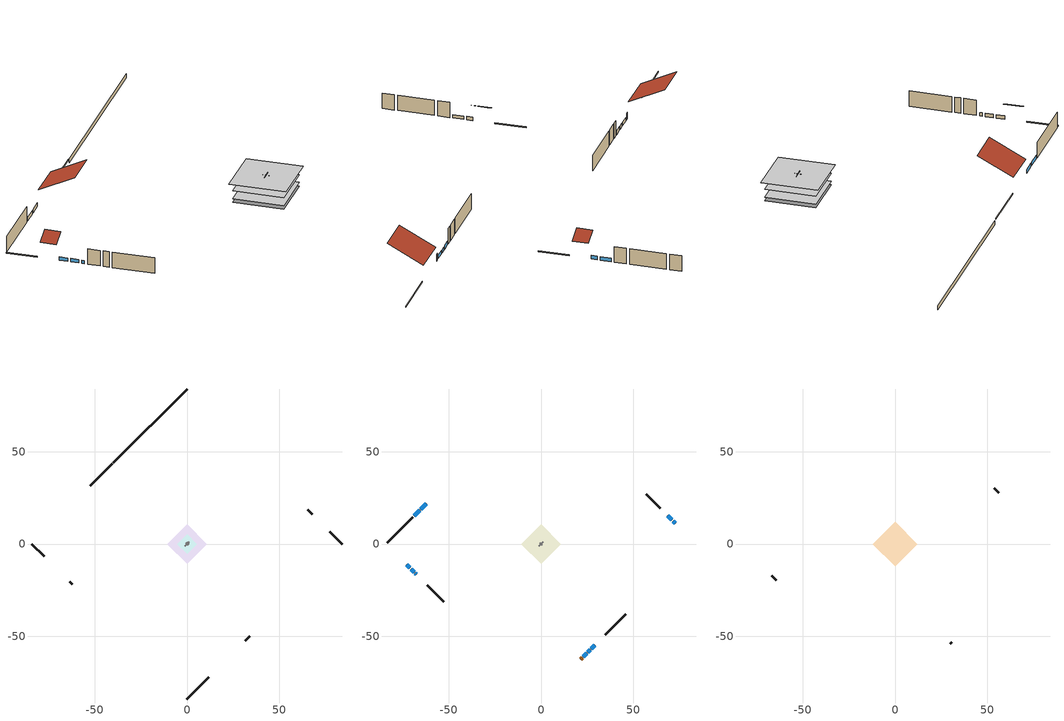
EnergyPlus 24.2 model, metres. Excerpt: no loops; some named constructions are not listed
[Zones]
crawlspace - vented
 floor foundation (Slab2 construction): -10.79,0 0,10.79 10.79,0 0,-10.79 z-0.91
 wall outside (RimJoist1 construction): -40.44,43.45 -52.23,31.66 z0.3:0.61
 wall outside (RimJoist2 construction): 83.89,0 77.34,6.55 z0.3:0.61
 wall outside (RimJoist3 construction): 0,-83.89 11.79,-72.1 z0.3:0.61
 wall outside (RimJoist4 construction): -83.89,0 -77.34,-6.55 z0.3:0.61
 wall foundation (FoundationWall1 construction): 0,83.89 -39.79,44.11 z-0.91:0.3
furnace airloop ret air zone
 floor adiabatic (AdiabaticConst): 0,0 0,1 1,1 1,0 z0
 wall adiabatic (AdiabaticConst): 0,1 0,0 1,0 1,1 0,1 z0:1
 ceiling adiabatic (AdiabaticConst): 1,0 1,1 0,1 0,0 z1
garage
 floor foundation (Slab1 construction): -5.17,0 0,5.17 5.17,0 0,-5.17 z0
 wall outside (Wall1 construction): 67.91,15.99 65.32,18.57 z0.3:5.18
 wall outside (Wall12 construction): -63.49,-20.4 -62.2,-21.69 z0.3:5.18
 wall outside (Wall2 construction): 31.4,-52.5 33.98,-49.91 z0.3:5.18
 wall to conditioned space (Wall5 construction Reversed): 1.29,1.29 -1.29,-1.29 z0.3:5.18
 wall to conditioned space (Wall6 construction Reversed): -0.65,0.65 0.65,-0.65 z0.3:5.18
conditioned space
 floor to crawlspace - vented (Floor1 construction): -10.79,0 0,10.79 10.79,0 0,-10.79 z0.3
 floor to garage (Floor2 construction): -5.17,0 0,5.17 5.17,0 0,-5.17 z0.3
 floor adiabatic (AdiabaticFloorConstruction): -10.79,0 0,10.79 10.79,0 0,-10.79 z2.74
 wall outside (AdiabaticWallConstruction 1): 21.62,-62.27 22.27,-61.63 z0.3:2.34
 wall outside (AdiabaticWallConstruction): -62.06,21.83 -65.04,18.85 / -65.7,18.2 -68.67,15.22 z0.3:1.43; -72.68,-11.21 -70.98,-12.92 / 72.68,11.21 71.5,12.4 / -70.32,-13.57 -68.62,-15.27 z0.3:1.4; 70.84,13.05 68.56,15.33 z0.3:1.37; 22.92,-60.97 24.75,-59.14 z0.3:1.46; 25.41,-58.49 26.54,-57.36 / -67.97,-15.93 -67.42,-16.48 z0.3:1.34; 27.19,-56.7 29.12,-54.78 z0.3:1.49
 wall outside (Wall3 construction): -69.33,14.56 -83.24,0.66 z0.3:5.18
 wall outside (Wall4 construction): 64.66,19.23 56.94,26.96 z0.3:5.18
 wall outside (Wall7 construction): 34.64,-49.25 45.93,-37.97 z0.3:5.18
 wall outside (Wall8 construction): -61.54,-22.35 -52.64,-31.25 z0.3:5.18
 window (WindowConstruction): -62.06,21.83 -65.04,18.85 z0.3:1.43
 window (WindowConstruction 9): -72.68,-11.22 -70.98,-12.92 z0.3:1.4
 window (WindowConstruction 1): -65.7,18.2 -68.67,15.22 z0.3:1.43
 window (WindowConstruction 2): 72.68,11.22 71.5,12.39 z0.3:1.4
 window (WindowConstruction 3): 70.84,13.05 68.56,15.33 z0.3:1.37
 window (WindowConstruction 4): 22.92,-60.97 24.75,-59.14 z0.3:1.46
 window (WindowConstruction 5): 25.41,-58.49 26.53,-57.36 z0.3:1.34
 window (WindowConstruction 6): 27.19,-56.7 29.11,-54.78 z0.3:1.49
 window (WindowConstruction 7): -70.32,-13.57 -68.62,-15.27 z0.3:1.4
 window (WindowConstruction 8): -67.96,-15.93 -67.42,-16.47 z0.3:1.34
 door (Door): 21.62,-62.27 22.27,-61.63 z0.3:2.34
 ceiling adiabatic (AdiabaticFloorConstruction): 0,-10.79 10.79,0 0,10.79 -10.79,0 z2.74
attic - vented
 floor to conditioned space (Floor3 construction Reversed): -11.96,0 0,11.96 11.96,0 0,-11.96 z5.18
 wall outside (Wall10 construction): -66.76,-17.13 -64.15,-19.74 z0.3:5.18
 wall outside (Wall11 construction): 29.77,-54.12 30.74,-53.15 z0.3:5.18
 wall outside (Wall9 construction): 56.28,27.61 53.67,30.23 z0.3:5.18
 roof outside (Roof1 construction): -61.41,22.49,5.18 -53.79,14.87,10.57 -45.27,23.39,10.57 -52.89,31,5.18
 roof outside (Roof2 construction): 73.34,10.56,5.18 70.34,7.56,7.3 73.69,4.21,7.3 76.69,7.21,5.18
 roof outside (Roof3 construction): -73.34,-10.56,5.18 -70.34,-7.56,7.3 -73.69,-4.21,7.3 -76.69,-7.21,5.18
 roof outside (Roof4 construction): 20.96,-62.93,5.18 13.35,-55.31,10.57 4.83,-63.83,10.57 12.45,-71.45,5.18
[Material] Roughness=Rough; Thermal Absorptance=0.9
Name | Thickness {m} | Conductivity {W/m-K} | Density {kg/m3} | Specific Heat {J/kg-K} | Solar Absorptance | Visible Absorptance
ceiling loosefill ins | 0.169333 | 0.0480833 | 16.02 | 1046.75 | 0.7 | 0.7
ceiling stud and cavity | 0.1397 | 0.0824711 | 65.682 | 1177.47 | 0.7 | 0.7
floor covering | 0.0127 | 0.0433444 | 54.468 | 1339.84 | 0.6 | 0.6
floor stud and cavity | 0.1397 | 0.923637 | 92.3553 | 1139.71 | 0.7 | 0.7
gypsum board | 0.0127 | 0.160291 | 801 | 837.4 | 0.6 | 0.6
osb sheathing 0.5 in. 2; osb sheathing 0.5 in. 3 | 0.0127 | 0.115458 | 512.64 | 1214.23 | 0.7 | 0.7
osb sheathing 0.75 in. | 0.01905 | 0.115458 | 512.64 | 1214.23 | 0.7 | 0.7
wall stud and cavity 2 | 0.1397 | 0.335416 | 139.0536 | 1170.24 | 0.7 | 0.7
[Construction]
Floor1 construction Reversed: floor covering, osb sheathing 0.75 in., floor stud and cavity
Floor3 construction: ceiling loosefill ins, ceiling stud and cavity, gypsum board
Wall5 construction: osb sheathing 0.5 in. 2, wall stud and cavity 2, gypsum board
Wall6 construction: osb sheathing 0.5 in. 3, wall stud and cavity 2, gypsum board
[EnergyManagementSystem:Program]
total_loads_program: Set loads_htg_tot = 0; Set loads_clg_tot = 0; If htg_load_cond > 0; Set loads_htg_tot = loads_htg_tot + (htg_load_cond - clg_load_cond) * 1.0; Set loads_htg_tot = loads_htg_tot + (htg_load_duct - clg_load_duct) * 1.0; EndIf; Set loads_htg_tot = (@Max loads_htg_tot 0); If clg_load_cond > 0; Set loads_clg_tot = loads_clg_tot + (clg_load_cond - htg_load_cond) * 0.0; Set loads_clg_tot = loads_clg_tot + (clg_load_duct - htg_load_duct) * 0.0; EndIf; Set loads_clg_tot = (@Max loads_clg_tot 0)
unmet_hours_program: Set htg_unmet_hours = 0; Set clg_unmet_hours = 0; Set unit_htg_unmet_hours = 0; If ((DayOfYear >= 1) && (DayOfYear <= 365)); Set unit_htg_unmet_hours = unit_htg_unmet_hours + conditioned_space_htg_unmet_s; If unit_htg_unmet_hours > htg_unmet_hours; Set htg_unmet_hours = unit_htg_unmet_hours; EndIf; EndIf
water_heater_Control: Set water_heater_HPWHSchedOverride = water_heater_T_set; If (water_heater_amb_temp<5.56) || (water_heater_amb_temp>48.89); Set water_heater_UESchedOverride = water_heater_T_set; Set water_heater_LESchedOverride = water_heater_T_set; Else; Set water_heater_UESchedOverride = water_heater_T_set - 9.0; Set water_heater_LESchedOverride = 0; EndIf
water_heater_hpwh_EC_adj: If WarmupFlag == 0; Set dhw_e_cons = water_heater_tank_energy + water_heater_tank_on_cycle_parasitic + water_heater_tank_off_cycle_parasitic + water_heater_coil_energy + water_heater_fan_energy; Set water_heater_hpwh_ec_adj_act = 0.0 * dhw_e_cons / 1; EndIf
water_heater_InletAir: Set water_heater_Tamb_act = water_heater_amb_temp; Set water_heater_RHamb_act = 0; Set water_heater_RHamb_act = water_heater_RHamb_act + (water_heater_amb_rh / 100) / 1; Set water_heater_sens_act = (0 - water_heater_sens_cool - (water_heater_tl + water_heater_fan_pwr)) / 1; Set water_heater_lat_act = (0 - water_heater_lat_cool) / 1
[EnergyManagementSystem:Subroutine]
furnace_airloop_0_duct_subroutine: Set AH_MFR = furnace_airloop_AH_MFR / 1; If AH_MFR > 0; Set AH_Tout = furnace_airloop_AH_Tout; Set AH_Wout = furnace_airloop_AH_Wout; Set RA_T = furnace_airloop_RA_T; Set RA_W = furnace_airloop_Ra_W; Set Fan_RTF = furnace_airloop_Fan_RTF; Set DZ_T = furnace_airloop_0_DZ_T; Set DZ_W = furnace_airloop_0_DZ_W; Set AH_VFR = furnace_airloop_AH_VFR / 1; Set h_SA = (@HFnTdbW AH_Tout AH_Wout); Set h_RA = (@HFnTdbW RA_T RA_W); Set h_fg = (@HfgAirFnWTdb AH_Wout AH_Tout); Set h_DZ = (@HFnTdbW DZ_T DZ_W); Set air_cp = 1006.0; Set f_sup = 0.133; Set f_ret = 0.067; Set sup_lk_mfr = f_sup * AH_MFR; Set ret_lk_mfr = f_ret * AH_MFR; Set SupTotLkToCond = sup_lk_mfr*(h_RA - h_SA); Set SupLatLkToCond = sup_lk_mfr*h_fg*(RA_W-AH_Wout); Set SupSensLkToCond = SupTotLkToCond-SupLatLkToCond; Set supply_ua = 351.057; Set eTm = 0-((Fan_RTF/(AH_MFR*air_cp))*supply_ua); Set t_sup = DZ_T+((AH_Tout-DZ_T)*(@Exp eTm)); Set SupCondToCond = AH_MFR*air_cp*(t_sup-AH_Tout); Set SupCondToDZ = 0-SupCondToCond; Set return_ua = 130.021; Set eTm = 0-((Fan_RTF/(AH_MFR*air_cp))*return_ua); Set t_ret = DZ_T+((RA_T-DZ_T)*(@Exp eTm)); Set RetCondToRP = AH_MFR*air_cp*(t_ret-RA_T); Set RetCondToDZ = 0-RetCondToRP; Set RetLatLkToRP = 0; Set RetSensLkToRP = ret_lk_mfr*air_cp*(DZ_T-RA_T); Set SupTotLkToDZ = sup_lk_mfr*(h_SA-h_DZ); Set SupLatLkToDZ = sup_lk_mfr*h_fg*(AH_Wout-DZ_W); Set SupSensLkToDZ = SupTotLkToDZ-SupLatLkToDZ; Set FracOutsideToCond = 1.0; Set FracOutsideToDZ = 0.0; Set FracCondToOutside = 0.0; Set FracDZToOutside = 1.0; Set FracDZToCond = 0.0; Set FracCondToDZ = 0.0; Set lk_imbal_vfr = @ABS(f_sup - f_ret) * AH_VFR; Set ImbalLkCondToDZ = lk_imbal_vfr * FracCondToDZ; Set ImbalLkDZToCond = lk_imbal_vfr * FracDZToCond; Set ImbalLkOutsideToCond = lk_imbal_vfr * FracOutsideToCond; Set ImbalLkOutsideToDZ = lk_imbal_vfr * FracOutsideToDZ; Set ImbalLkCondToOutside = lk_imbal_vfr * FracCondToOutside; Set ImbalLkDZToOutside = lk_imbal_vfr * FracDZToOutside; Else; Set SupLatLkToCond = 0; Set SupSensLkToCond = 0; Set SupCondToCond = 0; Set RetCondToRP = 0; Set RetLatLkToRP = 0; Set RetSensLkToRP = 0; Set RetCondToDZ = 0; Set SupCondToDZ = 0; Set SupLatLkToDZ = 0; Set SupSensLkToDZ = 0; Set ImbalLkCondToDZ = 0; Set ImbalLkDZToCond = 0; Set ImbalLkOutsideToCond = 0; Set ImbalLkOutsideToDZ = 0; Set ImbalLkCondToOutside = 0; Set ImbalLkDZToOutside = 0; EndIf; Set furnace_airloop_0_SupLatLkToCond = SupLatLkToCond; Set furnace_airloop_0_SupSensLkToCond = SupSensLkToCond; Set furnace_airloop_0_SupCondToLv = SupCondToCond; Set furnace_airloop_0_RetCondToRP = RetCondToRP; Set furnace_airloop_0_RetLatLkToRP = RetLatLkToRP; Set furnace_airloop_0_RetSensLkToRP = RetSensLkToRP; Set furnace_airloop_0_RetCondToDZ = RetCondToDZ; Set furnace_airloop_0_SupCondToDZ = SupCondToDZ; Set furnace_airloop_0_SupLatLkToDZ = SupLatLkToDZ; Set furnace_airloop_0_SupSensLkToDZ = SupSensLkToDZ; Set furnace_airloop_0_ZoneMixCondToDZ = ImbalLkCondToDZ; Set furnace_airloop_0_ZoneMixDZToCond = ImbalLkDZToCond; Set furnace_airloop_0_DuctImbalLkSupFanEquivCond = ImbalLkCondToOutside; Set furnace_airloop_0_DuctImbalLkExhFanEquivCond = ImbalLkOutsideToCond; Set furnace_airloop_0_DuctImbalLkSupFanEquivDZ = ImbalLkDZToOutside; Set furnace_airloop_0_DuctImbalLkExhFanEquivDZ = ImbalLkOutsideToDZ
[EnergyManagementSystem:ProgramCallingManager]
component_loads_program_calling_manager: EndOfZoneTimestepAfterZoneReporting; component_loads_program
crawlspace_vented_1_duct_leakage_imbalance_infil_program_calling_manager: BeginZoneTimestepAfterInitHeatBalance; crawlspace_vented_1_duct_leakage_imbalance_infil_program
fridge_schedule_program_calling_manager: BeginZoneTimestepAfterInitHeatBalance; fridge_schedule_program
furnace_airloop_0_duct_program_calling_manager: EndOfSystemTimestepAfterHVACReporting; furnace_airloop_0_duct_program
furnace_supply_fan_disaggregate_program_calling_manager: EndOfSystemTimestepBeforeHVACReporting; furnace_supply_fan_disaggregate_program
infil_program_calling_manager: BeginZoneTimestepAfterInitHeatBalance; infil_program
natural_vent_program_calling_manager: BeginZoneTimestepAfterInitHeatBalance; natural_vent_program
total_airflows_program_calling_manager: EndOfZoneTimestepAfterZoneReporting; total_airflows_program
total_loads_program_calling_manager: EndOfZoneTimestepAfterZoneReporting; total_loads_program
unmet_hours_program_calling_manager: EndOfZoneTimestepBeforeZoneReporting; unmet_hours_program
water_heater_hpwh_EC_adj_ProgramManager: EndOfSystemTimestepBeforeHVACReporting; water_heater_hpwh_EC_adj
water_heater_ProgramManager: InsideHVACSystemIterationLoop; water_heater_Control; water_heater_InletAir
[EnergyManagementSystem:OutputVariable]
Name | EMS Variable | Type of Data in Variable | Update Frequency | EMS Program or Subroutine | Units
furnace supply fan disaggregate htg primary | furnace_supply_fan_primary_htg | Summed | SystemTimestep | furnace_supply_fan_disaggregate_program | J
loads_htg_tot_peakload_outvar; loads_htg_tot_annual_outvar; loads_htg_tot_timeseries_outvar | loads_htg_tot | Summed | ZoneTimestep | total_loads_program | J
loads_clg_tot_peakload_outvar; loads_clg_tot_annual_outvar; loads_clg_tot_timeseries_outvar | loads_clg_tot | Summed | ZoneTimestep | total_loads_program | J
htg_unmet_hours_annual_outvar; htg_unmet_hours_timeseries_outvar | htg_unmet_hours | Summed | ZoneTimestep | unmet_hours_program | hr
clg_unmet_hours_annual_outvar; clg_unmet_hours_timeseries_outvar | clg_unmet_hours | Summed | ZoneTimestep | unmet_hours_program | hr
loads_htg_roofs_annual_outvar; loads_htg_roofs_timeseries_outvar | loads_htg_roofs | Summed | ZoneTimestep | component_loads_program | J
loads_htg_ceilings_annual_outvar; loads_htg_ceilings_timeseries_outvar | loads_htg_ceilings | Summed | ZoneTimestep | component_loads_program | J
loads_htg_walls_annual_outvar; loads_htg_walls_timeseries_outvar | loads_htg_walls | Summed | ZoneTimestep | component_loads_program | J
loads_htg_rim_joists_annual_outvar; loads_htg_rim_joists_timeseries_outvar | loads_htg_rim_joists | Summed | ZoneTimestep | component_loads_program | J
loads_htg_foundation_walls_annual_outvar; loads_htg_foundation_walls_timeseries_outvar | loads_htg_foundation_walls | Summed | ZoneTimestep | component_loads_program | J
loads_htg_doors_annual_outvar; loads_htg_doors_timeseries_outvar | loads_htg_doors | Summed | ZoneTimestep | component_loads_program | J
loads_htg_windows_conduction_annual_outvar; loads_htg_windows_conduction_timeseries_outvar | loads_htg_windows_conduction | Summed | ZoneTimestep | component_loads_program | J
loads_htg_windows_solar_annual_outvar; loads_htg_windows_solar_timeseries_outvar | loads_htg_windows_solar | Summed | ZoneTimestep | component_loads_program | J
loads_htg_skylights_conduction_annual_outvar; loads_htg_skylights_conduction_timeseries_outvar | loads_htg_skylights_conduction | Summed | ZoneTimestep | component_loads_program | J
loads_htg_skylights_solar_annual_outvar; loads_htg_skylights_solar_timeseries_outvar | loads_htg_skylights_solar | Summed | ZoneTimestep | component_loads_program | J
loads_htg_floors_annual_outvar; loads_htg_floors_timeseries_outvar | loads_htg_floors | Summed | ZoneTimestep | component_loads_program | J
loads_htg_slabs_annual_outvar; loads_htg_slabs_timeseries_outvar | loads_htg_slabs | Summed | ZoneTimestep | component_loads_program | J
loads_htg_internal_mass_annual_outvar; loads_htg_internal_mass_timeseries_outvar | loads_htg_internal_mass | Summed | ZoneTimestep | component_loads_program | J
loads_htg_infil_annual_outvar; loads_htg_infil_timeseries_outvar | loads_htg_infil | Summed | ZoneTimestep | component_loads_program | J
loads_htg_natvent_annual_outvar; loads_htg_natvent_timeseries_outvar | loads_htg_natvent | Summed | ZoneTimestep | component_loads_program | J
loads_htg_mechvent_annual_outvar; loads_htg_mechvent_timeseries_outvar | loads_htg_mechvent | Summed | ZoneTimestep | component_loads_program | J
loads_htg_whf_annual_outvar; loads_htg_whf_timeseries_outvar | loads_htg_whf | Summed | ZoneTimestep | component_loads_program | J
loads_htg_ducts_annual_outvar; loads_htg_ducts_timeseries_outvar | loads_htg_ducts | Summed | ZoneTimestep | component_loads_program | J
loads_htg_intgains_annual_outvar; loads_htg_intgains_timeseries_outvar | loads_htg_intgains | Summed | ZoneTimestep | component_loads_program | J
loads_htg_lighting_annual_outvar; loads_htg_lighting_timeseries_outvar | loads_htg_lighting | Summed | ZoneTimestep | component_loads_program | J
loads_clg_roofs_annual_outvar; loads_clg_roofs_timeseries_outvar | loads_clg_roofs | Summed | ZoneTimestep | component_loads_program | J
loads_clg_ceilings_annual_outvar; loads_clg_ceilings_timeseries_outvar | loads_clg_ceilings | Summed | ZoneTimestep | component_loads_program | J
loads_clg_walls_annual_outvar; loads_clg_walls_timeseries_outvar | loads_clg_walls | Summed | ZoneTimestep | component_loads_program | J
loads_clg_rim_joists_annual_outvar; loads_clg_rim_joists_timeseries_outvar | loads_clg_rim_joists | Summed | ZoneTimestep | component_loads_program | J
loads_clg_foundation_walls_annual_outvar; loads_clg_foundation_walls_timeseries_outvar | loads_clg_foundation_walls | Summed | ZoneTimestep | component_loads_program | J
loads_clg_doors_annual_outvar; loads_clg_doors_timeseries_outvar | loads_clg_doors | Summed | ZoneTimestep | component_loads_program | J
loads_clg_windows_conduction_annual_outvar; loads_clg_windows_conduction_timeseries_outvar | loads_clg_windows_conduction | Summed | ZoneTimestep | component_loads_program | J
loads_clg_windows_solar_annual_outvar; loads_clg_windows_solar_timeseries_outvar | loads_clg_windows_solar | Summed | ZoneTimestep | component_loads_program | J
loads_clg_skylights_conduction_annual_outvar; loads_clg_skylights_conduction_timeseries_outvar | loads_clg_skylights_conduction | Summed | ZoneTimestep | component_loads_program | J
loads_clg_skylights_solar_annual_outvar; loads_clg_skylights_solar_timeseries_outvar | loads_clg_skylights_solar | Summed | ZoneTimestep | component_loads_program | J
loads_clg_floors_annual_outvar; loads_clg_floors_timeseries_outvar | loads_clg_floors | Summed | ZoneTimestep | component_loads_program | J
loads_clg_slabs_annual_outvar; loads_clg_slabs_timeseries_outvar | loads_clg_slabs | Summed | ZoneTimestep | component_loads_program | J
loads_clg_internal_mass_annual_outvar; loads_clg_internal_mass_timeseries_outvar | loads_clg_internal_mass | Summed | ZoneTimestep | component_loads_program | J
loads_clg_infil_annual_outvar; loads_clg_infil_timeseries_outvar | loads_clg_infil | Summed | ZoneTimestep | component_loads_program | J
loads_clg_natvent_annual_outvar; loads_clg_natvent_timeseries_outvar | loads_clg_natvent | Summed | ZoneTimestep | component_loads_program | J
loads_clg_mechvent_annual_outvar; loads_clg_mechvent_timeseries_outvar | loads_clg_mechvent | Summed | ZoneTimestep | component_loads_program | J
loads_clg_whf_annual_outvar; loads_clg_whf_timeseries_outvar | loads_clg_whf | Summed | ZoneTimestep | component_loads_program | J
loads_clg_ducts_annual_outvar; loads_clg_ducts_timeseries_outvar | loads_clg_ducts | Summed | ZoneTimestep | component_loads_program | J
loads_clg_intgains_annual_outvar; loads_clg_intgains_timeseries_outvar | loads_clg_intgains | Summed | ZoneTimestep | component_loads_program | J
loads_clg_lighting_annual_outvar; loads_clg_lighting_timeseries_outvar | loads_clg_lighting | Summed | ZoneTimestep | component_loads_program | J
total_infil_flow_rate_timeseries_outvar | total_infil_flow_rate | Averaged | ZoneTimestep | total_airflows_program | m^3/s
total_mechvent_flow_rate_timeseries_outvar | total_mechvent_flow_rate | Averaged | ZoneTimestep | total_airflows_program | m^3/s
total_natvent_flow_rate_timeseries_outvar | total_natvent_flow_rate | Averaged | ZoneTimestep | total_airflows_program | m^3/s
total_whf_flow_rate_timeseries_outvar | total_whf_flow_rate | Averaged | ZoneTimestep | total_airflows_program | m^3/s
[Schedule:Day:Interval]
cooling season schedule day; cooling season schedule day 2; cooling season schedule default day; natural vent schedule default day: No, 24:00, 0
cooling season schedule day 1; natural vent schedule day: No, 24:00, 1
exterior lighting schedule day 1: No, 01:00, 0.528571, 03:00, 0.488929, 05:00, 0.4625, 06:00, 0.515357, 07:00, 0.581429, 08:00, 0.541786, 09:00, 0.409643, 10:00, 0.330357, 12:00, 0.317143, 13:00, 0.330357, 14:00, 0.37, 15:00, 0.396429, 16:00, 0.4625, 17:00, 0.581429, 18:00, 0.74, 19:00, 0.845714, 20:00, 0.898571, 21:00, 0.925, 22:00, 0.858929, 23:00, 0.74, 24:00, 0.621071
exterior lighting schedule day 10: No, 01:00, 0.552381, 03:00, 0.510952, 05:00, 0.483333, 06:00, 0.538571, 07:00, 0.607619, 08:00, 0.56619, 09:00, 0.428095, 10:00, 0.345238, 12:00, 0.331429, 13:00, 0.345238, 14:00, 0.386667, 15:00, 0.414286, 16:00, 0.483333, 17:00, 0.607619, 18:00, 0.773333, 19:00, 0.88381, 20:00, 0.939048, 21:00, 0.966667, 22:00, 0.897619, 23:00, 0.773333, 24:00, 0.649048
exterior lighting schedule day 11: No, 01:00, 0.571429, 03:00, 0.528571, 05:00, 0.5, 06:00, 0.557143, 07:00, 0.628571, 08:00, 0.585714, 09:00, 0.442857, 10:00, 0.357143, 12:00, 0.342857, 13:00, 0.357143, 14:00, 0.4, 15:00, 0.428571, 16:00, 0.5, 17:00, 0.628571, 18:00, 0.8, 19:00, 0.914286, 20:00, 0.971429, 21:00, 1, 22:00, 0.928571, 23:00, 0.8, 24:00, 0.671429
exterior lighting schedule day 2: No, 01:00, 0.485714, 03:00, 0.449286, 05:00, 0.425, 06:00, 0.473571, 07:00, 0.534286, 08:00, 0.497857, 09:00, 0.376429, 10:00, 0.303571, 12:00, 0.291429, 13:00, 0.303571, 14:00, 0.34, 15:00, 0.364286, 16:00, 0.425, 17:00, 0.534286, 18:00, 0.68, 19:00, 0.777143, 20:00, 0.825714, 21:00, 0.85, 22:00, 0.789286, 23:00, 0.68, 24:00, 0.570714
exterior lighting schedule day 3: No, 01:00, 0.442857, 03:00, 0.409643, 05:00, 0.3875, 06:00, 0.431786, 07:00, 0.487143, 08:00, 0.453929, 09:00, 0.343214, 10:00, 0.276786, 12:00, 0.265714, 13:00, 0.276786, 14:00, 0.31, 15:00, 0.332143, 16:00, 0.3875, 17:00, 0.487143, 18:00, 0.62, 19:00, 0.708571, 20:00, 0.752857, 21:00, 0.775, 22:00, 0.719643, 23:00, 0.62, 24:00, 0.520357
exterior lighting schedule day 4: No, 01:00, 0.4, 03:00, 0.37, 05:00, 0.35, 06:00, 0.39, 07:00, 0.44, 08:00, 0.41, 09:00, 0.31, 10:00, 0.25, 12:00, 0.24, 13:00, 0.25, 14:00, 0.28, 15:00, 0.3, 16:00, 0.35, 17:00, 0.44, 18:00, 0.56, 19:00, 0.64, 20:00, 0.68, 21:00, 0.7, 22:00, 0.65, 23:00, 0.56, 24:00, 0.47
exterior lighting schedule day 5: No, 01:00, 0.380952, 03:00, 0.352381, 05:00, 0.333333, 06:00, 0.371429, 07:00, 0.419048, 08:00, 0.390476, 09:00, 0.295238, 10:00, 0.238095, 12:00, 0.228571, 13:00, 0.238095, 14:00, 0.266667, 15:00, 0.285714, 16:00, 0.333333, 17:00, 0.419048, 18:00, 0.533333, 19:00, 0.609524, 20:00, 0.647619, 21:00, 0.666667, 22:00, 0.619048, 23:00, 0.533333, 24:00, 0.447619
exterior lighting schedule day 6: No, 01:00, 0.390476, 03:00, 0.36119, 05:00, 0.341667, 06:00, 0.380714, 07:00, 0.429524, 08:00, 0.400238, 09:00, 0.302619, 10:00, 0.244048, 12:00, 0.234286, 13:00, 0.244048, 14:00, 0.273333, 15:00, 0.292857, 16:00, 0.341667, 17:00, 0.429524, 18:00, 0.546667, 19:00, 0.624762, 20:00, 0.66381, 21:00, 0.683333, 22:00, 0.634524, 23:00, 0.546667, 24:00, 0.45881
exterior lighting schedule day 7: No, 01:00, 0.419048, 03:00, 0.387619, 05:00, 0.366667, 06:00, 0.408571, 07:00, 0.460952, 08:00, 0.429524, 09:00, 0.324762, 10:00, 0.261905, 12:00, 0.251429, 13:00, 0.261905, 14:00, 0.293333, 15:00, 0.314286, 16:00, 0.366667, 17:00, 0.460952, 18:00, 0.586667, 19:00, 0.670476, 20:00, 0.712381, 21:00, 0.733333, 22:00, 0.680952, 23:00, 0.586667, 24:00, 0.492381
exterior lighting schedule day 8: No, 01:00, 0.466667, 03:00, 0.431667, 05:00, 0.408333, 06:00, 0.455, 07:00, 0.513333, 08:00, 0.478333, 09:00, 0.361667, 10:00, 0.291667, 12:00, 0.28, 13:00, 0.291667, 14:00, 0.326667, 15:00, 0.35, 16:00, 0.408333, 17:00, 0.513333, 18:00, 0.653333, 19:00, 0.746667, 20:00, 0.793333, 21:00, 0.816667, 22:00, 0.758333, 23:00, 0.653333, 24:00, 0.548333
exterior lighting schedule day 9: No, 01:00, 0.509524, 03:00, 0.47131, 05:00, 0.445833, 06:00, 0.496786, 07:00, 0.560476, 08:00, 0.522262, 09:00, 0.394881, 10:00, 0.318452, 12:00, 0.305714, 13:00, 0.318452, 14:00, 0.356667, 15:00, 0.382143, 16:00, 0.445833, 17:00, 0.560476, 18:00, 0.713333, 19:00, 0.815238, 20:00, 0.86619, 21:00, 0.891667, 22:00, 0.827976, 23:00, 0.713333, 24:00, 0.59869
[Schedule:Week:Daily]
cooling season schedule Week Rule - Jan1-May26: cooling season schedule day, cooling season schedule day, cooling season schedule day, cooling season schedule day, cooling season schedule day, cooling season schedule day, cooling season schedule day, cooling season schedule default day, cooling season schedule default day, cooling season schedule default day, cooling season schedule default day, cooling season schedule default day
cooling season schedule Week Rule - May27-Jun2: cooling season schedule day, cooling season schedule day, cooling season schedule day, cooling season schedule day, cooling season schedule day, cooling season schedule day 1, cooling season schedule day 1, cooling season schedule default day, cooling season schedule default day, cooling season schedule default day, cooling season schedule default day, cooling season schedule default day
cooling season schedule Week Rule - Jun3-Sep29: cooling season schedule day 1, cooling season schedule day 1, cooling season schedule day 1, cooling season schedule day 1, cooling season schedule day 1, cooling season schedule day 1, cooling season schedule day 1, cooling season schedule default day, cooling season schedule default day, cooling season schedule default day, cooling season schedule default day, cooling season schedule default day
cooling season schedule Week Rule - Sep30-Oct6: cooling season schedule day 1, cooling season schedule day 2, cooling season schedule day 2, cooling season schedule day 2, cooling season schedule day 2, cooling season schedule day 2, cooling season schedule day 2, cooling season schedule default day, cooling season schedule default day, cooling season schedule default day, cooling season schedule default day, cooling season schedule default day
cooling season schedule Week Rule - Oct7-Dec31: cooling season schedule day 2, cooling season schedule day 2, cooling season schedule day 2, cooling season schedule day 2, cooling season schedule day 2, cooling season schedule day 2, cooling season schedule day 2, cooling season schedule default day, cooling season schedule default day, cooling season schedule default day, cooling season schedule default day, cooling season schedule default day
natural vent schedule Week Rule - Jan1-Jan6: natural vent schedule day, natural vent schedule day, natural vent schedule default day, natural vent schedule day, natural vent schedule default day, natural vent schedule day, natural vent schedule default day, natural vent schedule default day, natural vent schedule default day, natural vent schedule default day, natural vent schedule default day, natural vent schedule default day
natural vent schedule Week Rule - Jan7-Dec31: natural vent schedule default day, natural vent schedule day, natural vent schedule default day, natural vent schedule day, natural vent schedule default day, natural vent schedule day, natural vent schedule default day, natural vent schedule default day, natural vent schedule default day, natural vent schedule default day, natural vent schedule default day, natural vent schedule default day
[Schedule:Year]
cooling season schedule: cooling season schedule Week Rule - Jan1-May26, 1, 1, 5, 26, cooling season schedule Week Rule - May27-Jun2, 5, 27, 6, 2, cooling season schedule Week Rule - Jun3-Sep29, 6, 3, 9, 29, cooling season schedule Week Rule - Sep30-Oct6, 9, 30, 10, 6, cooling season schedule Week Rule - Oct7-Dec31, 10, 7, 12, 31
natural vent schedule: natural vent schedule Week Rule - Jan1-Jan6, 1, 1, 1, 6, natural vent schedule Week Rule - Jan7-Dec31, 1, 7, 12, 31
[Schedule:File]
hot_water_dishwasher: File=in.schedules.csv; Column Number=7; Rows to Skip at Top=1; Number of Hours of Data=8760; Column Separator=Comma; Interpolate to Timestep=Yes; Minutes per Item=15; Adjust Schedule for Daylight Savings=Yes
